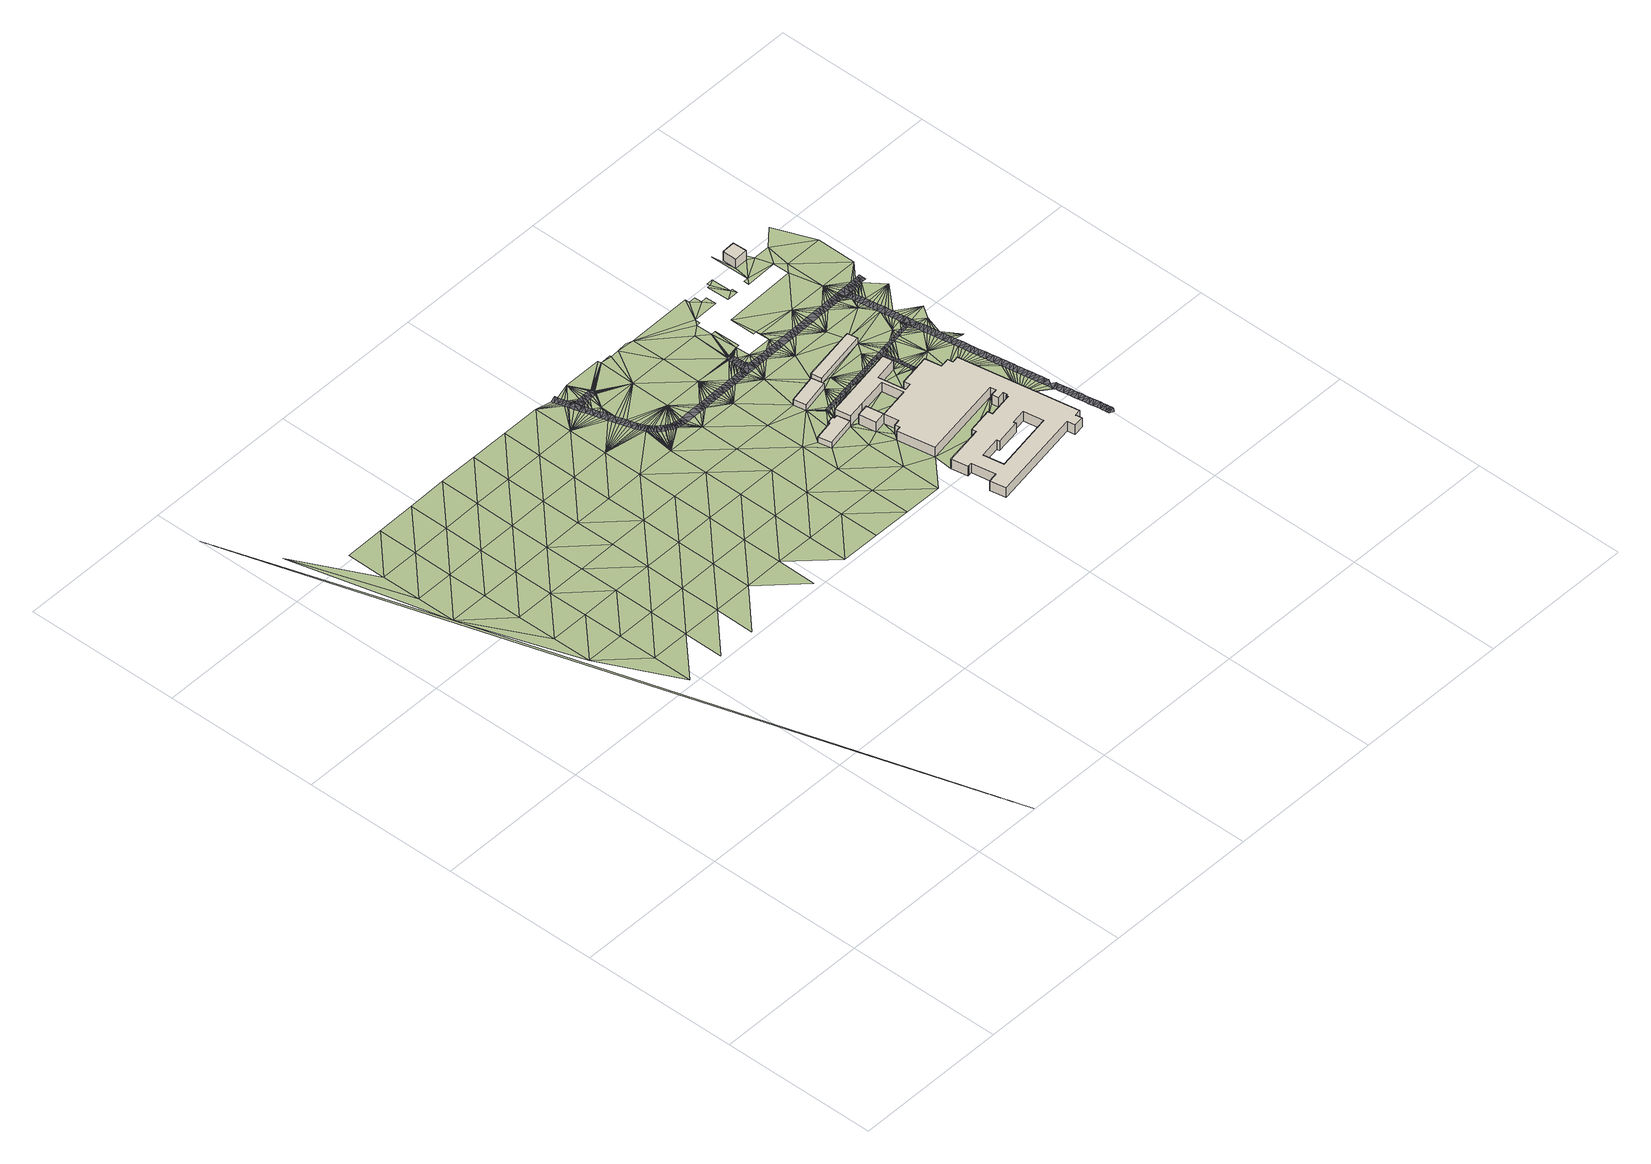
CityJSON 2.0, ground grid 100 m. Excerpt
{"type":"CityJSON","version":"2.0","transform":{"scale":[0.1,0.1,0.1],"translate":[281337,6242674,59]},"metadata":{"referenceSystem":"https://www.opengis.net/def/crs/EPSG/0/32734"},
"CityObjects":{
"building1":{"type":"Building","attributes":{"osm_building":"university","osm_building:levels":"1","osm_address":"Bellville 7530 Cape Town","plus_code":"4FRW3J9P+FXG","ground_height":61.29,"building_height":4.1,"roof_height":65.39},"geometry":[{"type":"Solid","lod":"1","boundaries":[[[[0,1,2,3]],[[1,4,5,2]],[[4,6,7,5]],[[6,8,9,7]],[[8,10,11,9]],[[10,12,13,11]],[[12,14,15,13]],[[14,0,3,15]],[[3,2,5,7,9,11,13,15]],[[14,12,10,8,6,4,1,0]]]]}]},
"building2":{"type":"Building","attributes":{"osm_building":"yes","osm_building:levels":"1","osm_address":"Bellville 7530 Cape Town","plus_code":"4FRW3J9Q+H2G","ground_height":61.46,"building_height":4.1,"roof_height":65.56},"geometry":[{"type":"Solid","lod":"1","boundaries":[[[[16,17,18,19]],[[17,20,21,18]],[[20,22,23,21]],[[22,16,19,23]],[[19,18,21,23]],[[22,20,17,16]]]]}]},
"building3":{"type":"Building","attributes":{"osm_building":"university","osm_building:levels":"2","osm_type":"multipolygon","osm_address":"Food Technology Bellville Cape Town","plus_code":"4FRW3J9Q+86R","ground_height":61.01,"building_height":6.9,"roof_height":67.91},"geometry":[{"type":"Solid","lod":"1","boundaries":[[[[24,25,26,27]],[[25,28,29,26]],[[28,30,31,29]],[[30,32,33,31]],[[32,34,35,33]],[[34,36,37,35]],[[36,38,39,37]],[[38,40,41,39]],[[40,42,43,41]],[[42,44,45,43]],[[44,46,47,45]],[[46,48,49,47]],[[48,50,51,49]],[[50,52,53,51]],[[52,54,55,53]],[[54,56,57,55]],[[56,58,59,57]],[[58,60,61,59]],[[60,62,63,61]],[[62,64,65,63]],[[64,66,67,65]],[[66,68,69,67]],[[68,70,71,69]],[[70,72,73,71]],[[72,74,75,73]],[[74,76,77,75]],[[76,78,79,77]],[[78,80,81,79]],[[80,82,83,81]],[[82,84,85,83]],[[84,86,87,85]],[[86,88,89,87]],[[88,90,91,89]],[[90,92,93,91]],[[92,94,95,93]],[[94,96,97,95]],[[96,98,99,97]],[[98,100,101,99]],[[100,102,103,101]],[[102,104,105,103]],[[104,106,107,105]],[[106,108,109,107]],[[108,110,111,109]],[[110,112,113,111]],[[112,114,115,113]],[[114,116,117,115]],[[116,118,119,117]],[[118,120,121,119]],[[120,122,123,121]],[[122,124,125,123]],[[124,126,127,125]],[[126,24,27,127]],[[128,129,130,131]],[[129,132,133,130]],[[132,134,135,133]],[[134,136,137,135]],[[136,138,139,137]],[[138,140,141,139]],[[140,142,143,141]],[[142,128,131,143]],[[27,26,29,31,33,35,37,39,41,43,45,47,49,51,53,55,57,59,61,63,65,67,69,71,73,75,77,79,81,83,85,87,89,91,93,95,97,99,101,103,105,107,109,111,113,115,117,119,121,123,125,127],[131,130,133,135,137,139,141,143]],[[126,124,122,120,118,116,114,112,110,108,106,104,102,100,98,96,94,92,90,88,86,84,82,80,78,76,74,72,70,68,66,64,62,60,58,56,54,52,50,48,46,44,42,40,38,36,34,32,30,28,25,24],[142,140,138,136,134,132,129,128]]]]}]},
"building4":{"type":"Building","attributes":{"osm_building":"yes","osm_building:levels":"1","osm_address":"Bellville 7530 Cape Town","plus_code":"4FRW3J9Q+J52","ground_height":61.39,"building_height":4.1,"roof_height":65.49},"geometry":[{"type":"Solid","lod":"1","boundaries":[[[[144,145,146,147]],[[145,148,149,146]],[[148,150,151,149]],[[150,144,147,151]],[[147,146,149,151]],[[150,148,145,144]]]]}]},
"building5":{"type":"Building","attributes":{"osm_building":"yes","osm_building:levels":"2","osm_address":"Bellville 7530 Cape Town","plus_code":"4FRW3J9Q+W7M","ground_height":62.07,"building_height":6.9,"roof_height":68.97},"geometry":[{"type":"Solid","lod":"1","boundaries":[[[[152,153,154,155]],[[153,156,157,154]],[[156,158,159,157]],[[158,152,155,159]],[[155,154,157,159]],[[158,156,153,152]]]]}]},
"terrain1":{"type":"TINRelief","geometry":[{"type":"CompositeSurface","lod":"1","boundaries":[[[160,161,162]],[[163,162,164]],[[162,165,166]],[[163,167,162]],[[165,168,166]],[[169,164,170]],[[171,165,162]],[[167,172,162]],[[163,164,173]],[[164,169,174]],[[172,171,162]],[[175,168,165]],[[174,173,164]],[[163,176,167]],[[170,177,169]],[[175,165,171]],[[178,168,179]],[[163,173,176]],[[172,167,180]],[[169,181,174]],[[175,179,168]],[[167,176,180]],[[171,172,182]],[[169,177,181]],[[183,173,174]],[[180,182,172]],[[176,173,183]],[[175,171,184]],[[181,183,174]],[[177,185,186]],[[184,171,182]],[[187,179,175]],[[180,176,188]],[[176,183,189]],[[181,177,190]],[[184,187,175]],[[176,189,188]],[[191,182,180]],[[177,186,190]],[[183,181,192]],[[188,191,180]],[[192,189,183]],[[193,184,182]],[[192,181,190]],[[186,194,195]],[[193,182,191]],[[196,188,189]],[[187,184,197]],[[189,192,196]],[[190,186,198]],[[193,197,184]],[[199,191,188]],[[186,195,198]],[[196,200,188]],[[192,190,201]],[[200,199,188]],[[202,193,191]],[[201,190,198]],[[196,192,203]],[[202,191,199]],[[203,200,196]],[[204,197,193]],[[192,201,203]],[[205,198,195]],[[206,207,195]],[[202,204,193]],[[199,200,208]],[[195,207,205]],[[209,200,203]],[[210,201,198]],[[209,208,200]],[[202,199,211]],[[198,205,210]],[[212,203,201]],[[199,208,211]],[[213,204,202]],[[210,212,201]],[[214,209,203]],[[207,215,205]],[[216,207,217]],[[213,202,211]],[[203,212,214]],[[218,208,209]],[[207,216,215]],[[210,205,219]],[[214,218,209]],[[220,211,208]],[[219,205,215]],[[221,212,210]],[[222,216,217]],[[220,208,218]],[[212,221,214]],[[213,211,223]],[[221,210,219]],[[217,224,222]],[[216,225,215]],[[220,223,211]],[[214,226,218]],[[216,222,225]],[[221,227,214]],[[215,228,219]],[[220,218,229]],[[214,227,230]],[[219,228,221]],[[215,225,228]],[[230,226,214]],[[224,231,222]],[[223,220,232]],[[229,218,233]],[[233,218,234]],[[234,218,235]],[[218,236,235]],[[218,237,236]],[[238,237,218]],[[218,239,238]],[[240,239,218]],[[241,240,218]],[[218,242,241]],[[218,243,242]],[[243,218,244]],[[226,244,218]],[[232,220,245]],[[245,220,246]],[[246,220,247]],[[247,220,248]],[[249,248,220]],[[250,249,220]],[[250,220,251]],[[251,220,252]],[[220,253,252]],[[220,254,253]],[[220,255,254]],[[220,229,255]],[[256,227,221]],[[257,223,258]],[[258,223,259]],[[223,260,259]],[[260,223,232]],[[230,227,261]],[[262,261,227]],[[222,263,225]],[[227,264,262]],[[227,265,264]],[[221,228,256]],[[265,227,266]],[[267,266,227]],[[267,227,268]],[[269,268,227]],[[270,269,227]],[[271,270,227]],[[271,227,272]],[[231,263,222]],[[272,227,273]],[[273,227,274]],[[274,227,275]],[[275,227,276]],[[277,278,279]],[[280,276,227]],[[281,280,227]],[[282,283,284]],[[285,286,287]],[[288,281,227]],[[289,283,290]],[[291,278,292]],[[292,293,291]],[[291,279,278]],[[283,282,290]],[[289,294,295]],[[296,293,297]],[[298,299,300]],[[301,302,303]],[[301,303,304]],[[301,304,305]],[[305,306,301]],[[301,306,307]],[[301,307,308]],[[289,290,294]],[[296,291,293]],[[309,297,302]],[[295,294,310]],[[256,311,227]],[[296,297,309]],[[288,227,311]],[[295,310,312]],[[313,314,315]],[[316,302,301]],[[317,318,319]],[[318,317,320]],[[318,320,295]],[[316,309,302]],[[228,225,321]],[[322,225,263]],[[315,323,324]],[[312,318,295]],[[325,316,301]],[[326,327,328]],[[328,285,326]],[[318,312,329]],[[287,326,285]],[[326,287,330]],[[330,298,326]],[[298,300,326]],[[301,331,325]],[[300,332,326]],[[318,329,333]],[[313,326,332]],[[301,334,331]],[[334,301,335]],[[335,301,336]],[[337,338,339]],[[340,336,301]],[[315,326,313]],[[341,288,311]],[[256,228,321]],[[340,301,342]],[[343,308,344]],[[344,345,343]],[[343,345,327]],[[333,346,318]],[[321,225,322]],[[341,311,347]],[[326,315,324]],[[301,308,343]],[[348,347,311]],[[349,318,346]],[[326,324,350]],[[263,231,351]],[[348,311,352]],[[318,349,353]],[[326,350,338]],[[318,353,354]],[[354,355,318]],[[311,356,352]],[[355,357,318]],[[356,311,358]],[[359,318,357]],[[359,360,318]],[[337,326,338]],[[361,358,311]],[[362,326,337]],[[342,301,343]],[[362,363,326]],[[363,364,326]],[[311,365,361]],[[343,327,326]],[[326,364,366]],[[256,367,311]],[[343,368,342]],[[368,343,369]],[[343,370,369]],[[370,343,371]],[[371,343,372]],[[372,343,373]],[[374,373,343]],[[374,343,375]],[[376,375,343]],[[377,376,343]],[[378,377,343]],[[379,365,311]],[[366,380,326]],[[381,322,263]],[[367,256,321]],[[318,360,382]],[[383,382,360]],[[382,383,384]],[[385,384,386]],[[385,386,387]],[[387,388,385]],[[389,379,311]],[[378,385,390]],[[385,388,391]],[[385,392,390]],[[385,391,393]],[[393,392,385]],[[326,380,394]],[[351,381,263]],[[389,311,395]],[[322,396,321]],[[326,394,397]],[[326,397,398]],[[378,343,385]],[[395,311,399]],[[399,311,367]],[[400,321,396]],[[382,384,385]],[[401,396,322]],[[381,401,322]],[[326,402,343]],[[326,398,402]],[[399,403,395]],[[404,403,399]],[[405,321,400]],[[367,321,405]],[[399,406,404]],[[402,398,407]],[[343,408,385]],[[381,351,409]],[[410,406,399]],[[402,407,411]],[[410,399,412]],[[413,402,411]],[[400,8,6]],[[385,408,414]],[[415,412,399]],[[408,343,416]],[[413,417,402]],[[401,14,396]],[[367,418,399]],[[415,399,419]],[[417,420,402]],[[405,400,6]],[[401,381,421]],[[422,414,408]],[[402,423,343]],[[399,424,419]],[[420,425,402]],[[416,343,423]],[[409,421,381]],[[424,399,426]],[[418,367,405]],[[402,425,427]],[[426,399,428]],[[427,429,402]],[[430,428,399]],[[429,431,402]],[[401,432,14]],[[401,421,432]],[[433,402,431]],[[4,434,6]],[[1,0,4]],[[435,405,6]],[[14,436,0]],[[437,4,0]],[[433,438,402]],[[418,439,399]],[[6,434,435]],[[436,437,0]],[[399,439,430]],[[436,14,440]],[[440,14,432]],[[441,4,437]],[[432,421,442]],[[443,444,4]],[[444,434,4]],[[441,443,4]],[[445,442,421]],[[446,409,447]],[[423,448,416]],[[435,449,405]],[[405,449,450]],[[451,405,450]],[[405,451,452]],[[453,405,452]],[[454,405,453]],[[455,405,454]],[[405,455,456]],[[456,457,405]],[[458,441,437]],[[459,458,437]],[[457,460,405]],[[437,461,459]],[[461,437,462]],[[460,463,405]],[[462,437,464]],[[464,437,465]],[[463,466,405]],[[465,437,467]],[[466,468,405]],[[467,437,469]],[[470,416,448]],[[468,471,405]],[[469,437,472]],[[473,472,437]],[[474,473,437]],[[437,475,474]],[[475,437,476]],[[477,405,471]],[[478,476,437]],[[436,440,479]],[[432,442,480]],[[438,481,402]],[[402,482,423]],[[483,430,439]],[[484,478,437]],[[442,485,480]],[[486,483,439]],[[484,437,487]],[[488,479,440]],[[438,489,490]],[[439,491,486]],[[477,20,405]],[[437,492,487]],[[402,481,493]],[[494,402,493]],[[446,447,495]],[[496,489,497]],[[498,402,494]],[[402,498,499]],[[499,500,402]],[[501,402,500]],[[402,501,482]],[[502,491,439]],[[418,22,439]],[[503,497,504]],[[505,492,437]],[[439,506,502]],[[507,504,508]],[[481,438,490]],[[448,423,509]],[[510,20,477]],[[511,505,437]],[[423,482,512]],[[490,489,496]],[[439,513,506]],[[508,514,515]],[[497,503,496]],[[507,516,504]],[[503,504,516]],[[517,508,515]],[[507,508,517]],[[515,514,518]],[[510,519,20]],[[511,437,520]],[[439,521,513]],[[512,509,423]],[[519,522,20]],[[437,523,520]],[[68,488,524]],[[439,525,521]],[[20,522,526]],[[523,437,527]],[[528,479,488]],[[525,439,529]],[[439,22,530]],[[526,531,20]],[[532,533,534]],[[535,532,534]],[[536,529,439]],[[534,537,535]],[[538,20,531]],[[22,20,539]],[[540,509,512]],[[439,541,536]],[[509,540,542]],[[509,542,543]],[[543,544,509]],[[545,535,546]],[[545,546,547]],[[537,546,535]],[[539,530,22]],[[548,547,546]],[[538,549,20]],[[550,551,552]],[[553,409,446]],[[550,552,554]],[[550,554,555]],[[555,556,550]],[[509,557,448]],[[550,556,558]],[[550,558,559]],[[550,560,548]],[[561,562,544]],[[550,559,563]],[[537,564,546]],[[550,563,565]],[[550,565,566]],[[561,567,562]],[[550,568,560]],[[550,566,569]],[[570,568,550]],[[550,569,571]],[[571,570,550]],[[572,562,567]],[[20,573,539]],[[574,562,572]],[[530,575,439]],[[562,574,551]],[[488,68,528]],[[549,573,20]],[[548,546,550]],[[564,576,546]],[[575,541,439]],[[544,562,509]],[[437,577,527]],[[562,551,550]],[[546,576,578]],[[579,573,549]],[[580,448,557]],[[581,546,578]],[[582,573,579]],[[546,581,583]],[[582,584,573]],[[585,550,586]],[[541,575,587]],[[557,509,562]],[[585,562,550]],[[584,588,573]],[[448,580,589]],[[575,590,587]],[[591,546,583]],[[573,588,592]],[[575,593,590]],[[594,595,52]],[[596,573,592]],[[52,50,594]],[[577,597,527]],[[553,446,108]],[[598,593,575]],[[599,580,557]],[[583,600,591]],[[596,601,573]],[[602,597,577]],[[150,539,573]],[[575,603,598]],[[591,600,604]],[[605,602,577]],[[606,603,575]],[[595,594,607]],[[108,608,609]],[[610,591,604]],[[530,611,575]],[[577,612,605]],[[613,606,575]],[[601,614,573]],[[615,591,610]],[[616,612,577]],[[591,617,618]],[[595,607,619]],[[620,613,575]],[[621,616,577]],[[622,108,609]],[[591,615,623]],[[591,623,617]],[[624,625,618]],[[626,609,608]],[[620,575,627]],[[621,577,628]],[[108,622,553]],[[629,607,594]],[[589,580,630]],[[614,601,631]],[[630,580,632]],[[617,623,633]],[[628,577,634]],[[614,150,573]],[[631,635,614]],[[617,633,636]],[[637,632,580]],[[638,634,577]],[[629,594,639]],[[639,594,640]],[[641,640,594]],[[594,642,641]],[[594,643,642]],[[627,575,644]],[[635,645,614]],[[609,626,646]],[[617,636,647]],[[594,648,643]],[[577,649,638]],[[650,619,607]],[[651,609,646]],[[652,553,622]],[[653,614,645]],[[654,655,607]],[[655,656,607]],[[657,654,607]],[[657,607,658]],[[629,658,607]],[[659,649,577]],[[660,607,656]],[[646,661,651]],[[607,660,650]],[[632,662,630]],[[663,618,617]],[[664,577,619]],[[644,575,611]],[[665,614,653]],[[618,663,624]],[[666,619,650]],[[667,619,666]],[[577,668,659]],[[619,667,669]],[[619,669,664]],[[665,670,614]],[[577,664,671]],[[668,577,671]],[[632,637,672]],[[627,644,673]],[[668,674,659]],[[617,647,663]],[[675,614,670]],[[676,643,648]],[[677,676,648]],[[678,677,648]],[[668,679,674]],[[678,648,680]],[[681,680,648]],[[681,648,682]],[[683,674,679]],[[673,644,684]],[[685,682,648]],[[686,685,648]],[[686,648,687]],[[688,687,648]],[[688,648,689]],[[690,689,648]],[[691,690,648]],[[691,648,692]],[[648,693,692]],[[693,648,694]],[[648,695,694]],[[648,696,695]],[[696,648,697]],[[697,648,698]],[[699,698,648]],[[614,675,150]],[[700,684,644]],[[701,702,648]],[[700,644,703]],[[663,647,704]],[[705,706,707]],[[705,707,708]],[[709,150,675]],[[706,710,711]],[[712,713,710]],[[644,714,703]],[[715,663,704]],[[716,699,717]],[[706,711,707]],[[718,712,719]],[[720,716,717]],[[721,720,717]],[[699,648,717]],[[150,709,722]],[[721,717,723]],[[723,717,719]],[[710,713,711]],[[644,724,714]],[[663,715,725]],[[722,726,150]],[[727,728,729]],[[712,718,713]],[[648,702,717]],[[730,702,731]],[[663,725,732]],[[726,733,150]],[[729,734,727]],[[724,644,735]],[[736,718,719]],[[737,728,727]],[[732,738,663]],[[719,717,736]],[[644,739,735]],[[740,727,734]],[[741,742,737]],[[737,727,741]],[[738,743,663]],[[733,744,150]],[[611,745,644]],[[746,730,747]],[[739,644,748]],[[611,150,749]],[[750,624,663]],[[751,747,752]],[[747,751,753]],[[747,753,754]],[[747,754,755]],[[702,730,756]],[[747,755,757]],[[644,758,748]],[[759,663,743]],[[757,760,747]],[[747,760,761]],[[736,717,762]],[[761,763,747]],[[764,747,763]],[[765,747,764]],[[717,702,766]],[[747,765,767]],[[768,747,767]],[[747,768,769]],[[744,733,770]],[[759,771,663]],[[769,746,747]],[[772,762,717]],[[663,771,773]],[[774,744,770]],[[644,745,758]],[[775,730,746]],[[775,776,730]],[[776,777,730]],[[730,777,778]],[[744,749,150]],[[778,779,730]],[[766,702,756]],[[779,780,730]],[[781,744,774]],[[730,780,782]],[[730,782,783]],[[730,783,784]],[[785,730,784]],[[785,756,730]],[[786,772,717]],[[744,781,787]],[[788,789,790]],[[745,611,791]],[[766,792,717]],[[792,793,717]],[[794,717,793]],[[794,795,717]],[[787,796,744]],[[611,749,791]],[[717,795,797]],[[772,786,798]],[[717,797,799]],[[799,800,717]],[[800,786,717]],[[663,773,801]],[[802,758,745]],[[803,798,804]],[[805,744,796]],[[806,802,745]],[[804,798,786]],[[803,807,808]],[[804,807,803]],[[805,796,809]],[[806,745,810]],[[744,805,811]],[[811,812,744]],[[813,801,773]],[[814,808,815]],[[744,812,816]],[[817,788,158]],[[816,818,744]],[[807,815,808]],[[749,744,818]],[[809,819,820]],[[790,821,788]],[[822,810,745]],[[815,823,814]],[[823,824,814]],[[663,801,750]],[[805,809,820]],[[825,826,819]],[[827,801,813]],[[820,819,826]],[[158,788,152]],[[801,827,828]],[[822,745,829]],[[830,745,791]],[[830,831,745]],[[829,832,822]],[[745,831,833]],[[834,745,833]],[[828,835,801]],[[836,837,838]],[[745,834,839]],[[745,839,840]],[[829,745,840]],[[841,842,837]],[[842,841,843]],[[832,844,845]],[[841,846,843]],[[847,801,835]],[[829,844,832]],[[848,845,849]],[[850,152,788]],[[845,844,849]],[[851,846,852]],[[853,851,852]],[[801,847,854]],[[849,855,848]],[[856,853,852]],[[856,852,857]],[[852,858,857]],[[852,859,858]],[[788,821,850]],[[801,854,860]],[[859,852,861]],[[801,860,862]],[[863,864,861]],[[801,862,865]],[[863,866,864]],[[863,867,866]],[[867,863,868]],[[863,869,868]],[[152,850,153]],[[750,801,870]],[[861,852,863]],[[871,872,873]],[[874,871,873]],[[875,801,865]],[[874,873,876]],[[872,877,878]],[[750,870,821]],[[879,877,880]],[[872,878,873]],[[801,875,881]],[[880,882,883]],[[884,885,869]],[[885,884,886]],[[887,878,877]],[[886,884,888]],[[801,881,889]],[[884,890,888]],[[890,884,891]],[[892,891,884]],[[884,882,892]],[[877,879,887]],[[893,850,821]],[[883,879,880]],[[870,893,821]],[[882,884,883]],[[801,894,870]],[[894,801,889]],[[895,894,889]],[[896,894,895]],[[893,870,897]],[[894,897,870]],[[893,897,898]]]}]},
"road1":{"type":"Road","attributes":{"osm_access":"private","osm_highway":"service","osm_is_in":"Bellville Campus, Cape Peninsula University of Technology, Bellville, Western Cape, South Africa","osm_lanes":"2","osm_maxspeed":"30","osm_name":"Design Way","osm_surface":"asphalt"},"geometry":[{"type":"MultiSurface","lod":"1","boundaries":[[[899,246,247]],[[899,247,248]],[[226,230,261]],[[257,258,900]],[[258,259,319]],[[320,259,260]],[[295,260,232]],[[245,289,232]],[[246,283,245]],[[248,249,293]],[[250,293,249]],[[251,302,250]],[[251,252,302]],[[304,252,253]],[[253,254,304]],[[254,255,306]],[[306,255,229]],[[308,229,233]],[[234,308,233]],[[234,235,345]],[[235,236,327]],[[328,236,237]],[[238,328,237]],[[239,286,238]],[[286,239,240]],[[286,240,241]],[[242,286,241]],[[243,287,242]],[[899,248,901]],[[284,246,899]],[[243,244,298]],[[244,226,299]],[[299,226,261]],[[262,299,261]],[[292,901,248]],[[258,319,900]],[[317,319,259]],[[320,317,259]],[[320,260,295]],[[295,232,289]],[[283,289,245]],[[284,283,246]],[[248,293,292]],[[293,250,297]],[[250,302,297]],[[252,303,302]],[[252,304,303]],[[305,304,254]],[[254,306,305]],[[229,307,306]],[[229,308,307]],[[344,308,234]],[[234,345,344]],[[327,345,235]],[[236,328,327]],[[285,328,238]],[[238,286,285]],[[262,264,300]],[[287,286,242]],[[330,287,243]],[[243,298,330]],[[265,332,264]],[[298,244,299]],[[266,314,265]],[[299,262,300]],[[278,901,292]],[[314,266,267]],[[267,268,314]],[[332,300,264]],[[268,269,314]],[[265,313,332]],[[265,314,313]],[[270,271,272]],[[270,323,269]],[[315,314,269]],[[272,323,270]],[[315,269,323]],[[272,273,323]],[[273,274,350]],[[323,273,324]],[[350,324,273]],[[338,274,275]],[[280,288,276]],[[280,281,288]],[[274,338,350]],[[339,275,276]],[[288,339,276]],[[339,338,275]],[[339,288,341]],[[337,339,341]],[[347,362,341]],[[362,337,341]],[[347,348,362]],[[362,348,363]],[[348,352,364]],[[352,356,358]],[[364,363,348]],[[364,352,358]],[[358,361,364]],[[364,361,366]],[[365,366,361]],[[366,365,380]],[[379,380,365]],[[380,379,394]],[[389,394,379]],[[389,397,394]],[[397,389,398]],[[395,398,389]],[[395,407,398]],[[403,407,395]],[[407,403,404]],[[411,407,404]],[[411,404,406]],[[413,411,406]],[[413,406,410]],[[417,413,410]],[[420,417,410]],[[412,420,410]],[[420,412,415]],[[425,420,415]],[[425,415,419]],[[427,425,419]],[[429,427,419]],[[419,424,429]],[[424,426,429]],[[429,426,431]],[[431,426,428]],[[431,428,433]],[[433,428,430]],[[433,430,438]],[[438,430,489]],[[489,430,483]],[[489,483,486]],[[497,489,486]],[[497,486,491]],[[491,504,497]],[[508,504,491]],[[508,491,502]],[[506,508,502]],[[506,514,508]],[[506,518,514]],[[518,506,902]],[[902,506,513]],[[902,513,521]],[[521,533,902]],[[534,533,521]],[[537,534,521]],[[521,525,537]],[[537,525,529]],[[529,564,537]],[[576,564,529]],[[576,529,536]],[[576,536,578]],[[578,536,541]],[[587,578,541]],[[578,587,581]],[[583,581,587]],[[583,587,590]],[[600,583,590]],[[593,600,590]],[[593,598,600]],[[600,598,604]],[[598,610,604]],[[610,598,603]],[[615,610,603]],[[615,603,606]],[[606,613,615]],[[615,613,623]],[[623,613,620]],[[633,623,620]],[[633,620,636]],[[636,620,627]],[[647,636,627]],[[673,647,627]],[[673,704,647]],[[684,704,673]],[[684,700,704]],[[700,715,704]],[[715,700,703]],[[725,715,703]],[[725,703,714]],[[714,732,725]],[[724,732,714]],[[724,738,732]],[[724,735,738]],[[738,735,743]],[[735,739,743]],[[743,739,759]],[[771,759,739]],[[771,739,748]],[[748,773,771]],[[773,748,758]],[[773,758,802]],[[802,813,773]],[[827,813,802]],[[802,806,827]],[[806,828,827]],[[810,828,806]],[[822,828,810]],[[822,835,828]],[[835,822,847]],[[847,822,832]],[[847,832,854]],[[854,832,845]],[[848,854,845]],[[848,860,854]],[[860,848,855]],[[860,855,903]],[[903,862,860]],[[903,865,862]],[[903,876,865]],[[875,865,876]],[[875,876,873]],[[875,873,878]],[[878,881,875]],[[887,881,878]],[[887,889,881]],[[889,887,895]],[[895,887,879]],[[895,879,883]],[[896,895,883]],[[896,883,904]],[[904,883,905]],[[906,904,905]],[[907,904,906]]]}]},
"road2":{"type":"Road","attributes":{"osm_highway":"service","osm_lanes":"2","osm_surface":"asphalt"},"geometry":[{"type":"MultiSurface","lod":"1","boundaries":[[[901,278,277]],[[284,899,901]],[[294,901,291]],[[291,901,279]],[[901,277,279]],[[296,294,291]],[[333,309,316]],[[349,325,331]],[[325,333,316]],[[334,335,336]],[[334,340,349]],[[340,334,336]],[[334,349,331]],[[296,309,329]],[[388,349,340]],[[284,901,282]],[[312,296,329]],[[294,290,901]],[[310,294,296]],[[310,296,312]],[[901,290,282]],[[357,355,360]],[[360,359,357]],[[355,349,360]],[[325,346,333]],[[349,354,353]],[[346,325,349]],[[354,349,355]],[[333,329,309]],[[360,349,388]],[[340,342,368]],[[372,368,369]],[[372,369,370]],[[372,370,371]],[[372,373,374]],[[378,372,374]],[[378,374,375]],[[372,378,340]],[[340,378,388]],[[388,378,392]],[[378,375,376]],[[392,378,390]],[[377,378,376]],[[388,386,360]],[[391,388,392]],[[388,387,386]],[[360,384,383]],[[386,384,360]],[[392,393,391]],[[368,372,340]]]}]},
"road3":{"type":"Road","attributes":{"osm_highway":"service","osm_lanes":"2","osm_surface":"asphalt"},"geometry":[{"type":"MultiSurface","lod":"1","boundaries":[[[493,556,544]],[[493,500,499]],[[481,560,493]],[[496,560,490]],[[535,517,515]],[[515,518,532]],[[507,517,535]],[[503,547,496]],[[499,498,493]],[[498,494,493]],[[560,481,490]],[[545,516,507]],[[503,516,545]],[[544,542,482]],[[542,512,482]],[[544,482,501]],[[542,540,512]],[[500,493,501]],[[543,542,544]],[[544,556,567]],[[544,501,493]],[[551,554,552]],[[561,544,567]],[[567,574,572]],[[574,567,551]],[[554,551,567]],[[556,554,567]],[[533,518,902]],[[571,493,560]],[[496,548,560]],[[570,560,568]],[[569,566,571]],[[566,493,571]],[[560,570,571]],[[548,496,547]],[[545,547,503]],[[535,545,507]],[[515,532,535]],[[566,556,493]],[[556,563,559]],[[566,563,556]],[[559,558,556]],[[554,556,555]],[[566,565,563]],[[532,518,533]]]}]},
"road4":{"type":"Road","attributes":{"osm_highway":"service","osm_lanes":"1"},"geometry":[{"type":"MultiSurface","lod":"1","boundaries":[[[434,444,441]],[[458,459,461]],[[461,449,458]],[[449,441,458]],[[435,434,441]],[[444,443,441]],[[461,467,449]],[[451,449,452]],[[450,449,451]],[[435,441,449]],[[453,455,454]],[[455,453,452]],[[449,455,452]],[[449,456,455]],[[467,456,449]],[[456,460,457]],[[465,461,462]],[[473,456,469]],[[456,467,469]],[[465,467,461]],[[472,473,469]],[[473,474,475]],[[471,473,475]],[[476,471,475]],[[463,456,473]],[[471,476,478]],[[456,463,460]],[[463,468,466]],[[468,463,471]],[[471,463,473]],[[510,484,487]],[[510,478,484]],[[505,522,492]],[[487,492,522]],[[531,505,511]],[[477,471,478]],[[478,510,477]],[[465,462,464]],[[519,487,522]],[[505,531,526]],[[526,522,505]],[[510,487,519]],[[549,520,523]],[[520,538,531]],[[584,597,602]],[[527,597,582]],[[549,523,527]],[[511,520,531]],[[584,602,605]],[[538,520,549]],[[527,582,579]],[[579,549,527]],[[597,584,582]],[[584,605,588]],[[592,588,612]],[[612,588,605]],[[616,592,612]],[[616,621,596]],[[628,631,621]],[[621,601,596]],[[634,635,628]],[[616,596,592]],[[679,705,683]],[[668,706,679]],[[653,638,649]],[[634,638,635]],[[653,649,659]],[[601,621,631]],[[631,628,635]],[[653,645,638]],[[635,638,645]],[[665,659,670]],[[665,653,659]],[[670,674,683]],[[683,675,670]],[[675,683,708]],[[670,659,674]],[[710,668,671]],[[710,671,664]],[[642,643,640]],[[640,641,642]],[[629,639,640]],[[629,640,643]],[[677,629,643]],[[657,677,678]],[[676,677,643]],[[690,657,678]],[[680,690,678]],[[650,720,666]],[[721,723,666]],[[667,666,723]],[[656,657,699]],[[657,658,629]],[[677,657,629]],[[654,657,655]],[[699,660,656]],[[656,655,657]],[[650,660,716]],[[667,723,669]],[[680,681,690]],[[681,685,690]],[[686,687,688]],[[686,688,685]],[[690,685,688]],[[689,690,688]],[[690,693,657]],[[692,693,690]],[[699,716,660]],[[666,720,721]],[[650,716,720]],[[699,657,693]],[[690,691,692]],[[695,696,693]],[[697,693,696]],[[698,699,693]],[[693,697,698]],[[694,695,693]],[[682,685,681]],[[710,706,668]],[[664,712,710]],[[708,683,705]],[[705,679,706]],[[675,708,709]],[[719,712,669]],[[713,718,726]],[[707,711,722]],[[708,707,709]],[[669,723,719]],[[713,722,711]],[[709,707,722]],[[718,770,733]],[[718,733,726]],[[722,713,726]],[[774,736,762]],[[774,762,772]],[[781,774,772]],[[787,781,772]],[[772,798,787]],[[736,774,770]],[[718,736,770]],[[798,796,787]],[[809,796,808]],[[803,796,798]],[[808,796,803]],[[814,819,809]],[[824,825,814]],[[814,825,819]],[[908,824,823]],[[825,824,908]],[[814,809,808]],[[826,825,908]],[[664,669,712]]]}]},
"road5":{"type":"Road","attributes":{"osm_access":"private","osm_highway":"service","osm_is_in":"Bellville Campus, Cape Peninsula University of Technology, Bellville, Western Cape, South Africa","osm_lanes":"2","osm_maxspeed":"30","osm_name":"Technology Way","osm_surface":"asphalt"},"geometry":[{"type":"MultiSurface","lod":"1","boundaries":[[[853,800,799]],[[792,837,793]],[[766,909,792]],[[794,843,795]],[[851,799,797]],[[837,794,793]],[[795,843,797]],[[815,807,858]],[[859,823,815]],[[807,804,858]],[[857,804,786]],[[800,856,786]],[[859,815,858]],[[908,859,861]],[[908,823,859]],[[826,908,864]],[[857,858,804]],[[864,908,861]],[[766,756,910]],[[911,784,783]],[[785,912,756]],[[784,911,785]],[[913,783,782]],[[776,914,777]],[[778,777,914]],[[778,915,779]],[[916,782,780]],[[915,780,779]],[[776,775,917]],[[853,799,851]],[[857,786,856]],[[856,800,853]],[[846,851,797]],[[909,838,792]],[[837,792,838]],[[842,843,794]],[[797,843,846]],[[837,842,794]],[[766,910,909]],[[775,746,917]],[[912,910,756]],[[840,839,880]],[[872,829,840]],[[834,882,839]],[[749,886,791]],[[890,830,791]],[[831,892,833]],[[892,834,833]],[[830,891,831]],[[886,749,818]],[[871,874,849]],[[844,871,849]],[[876,903,855]],[[876,849,874]],[[871,844,829]],[[876,855,849]],[[818,816,869]],[[866,811,805]],[[818,885,886]],[[811,867,812]],[[886,888,791]],[[805,820,866]],[[868,812,867]],[[864,866,820]],[[885,818,869]],[[816,868,869]],[[867,811,866]],[[820,826,864]],[[872,840,877]],[[871,829,872]],[[880,877,840]],[[890,891,830]],[[831,891,892]],[[834,892,882]],[[888,890,791]],[[882,880,839]],[[812,868,816]],[[918,919,920]],[[919,921,922]],[[921,923,922]],[[924,925,920]],[[926,927,928]],[[926,929,927]],[[930,931,932]],[[933,934,930]],[[933,929,934]],[[925,924,932]],[[935,936,937]],[[938,752,939]],[[751,752,940]],[[939,936,938]],[[935,938,936]],[[923,941,942]],[[938,943,752]],[[944,751,940]],[[940,752,943]],[[942,937,936]],[[751,944,945]],[[928,946,947]],[[928,947,948]],[[949,926,928]],[[928,948,949]],[[950,951,952]],[[953,929,926]],[[947,946,952]],[[921,919,954]],[[941,937,942]],[[923,921,941]],[[918,954,919]],[[930,934,955]],[[956,929,953]],[[920,925,918]],[[930,955,931]],[[929,956,934]],[[931,925,932]],[[946,950,952]],[[765,957,767]],[[958,746,959]],[[768,959,769]],[[960,768,767]],[[757,961,760]],[[962,761,760]],[[763,963,764]],[[763,761,964]],[[965,765,764]],[[757,755,966]],[[913,782,916]],[[912,785,911]],[[911,783,913]],[[967,916,780]],[[914,776,968]],[[917,968,776]],[[969,915,778]],[[780,915,967]],[[914,969,778]],[[958,917,746]],[[755,754,966]],[[746,769,959]],[[763,964,963]],[[945,753,751]],[[965,970,765]],[[764,963,965]],[[971,754,945]],[[970,957,765]],[[972,966,754]],[[757,966,961]],[[964,761,962]],[[760,961,962]],[[971,972,754]],[[959,768,960]],[[767,957,960]],[[754,753,945]]]}]}
},
"vertices":[
[2957,2777,23],[2934,2773,23],[2934,2773,64],[2957,2777,64],[2933,2785,23],[2933,2785,64],[2887,2777,23],[2887,2777,64],[2888,2765,23],[2888,2765,64],[2764,2741,23],[2764,2741,64],[2782,2658,23],[2782,2658,64],[2972,2693,23],[2972,2693,64],
[2891,3031,24],[2907,2952,24],[2907,2952,66],[2891,3031,66],[3095,2991,24],[3095,2991,66],[3079,3070,24],[3079,3070,66],
[3123,1712,20],[3725,1811,20],[3725,1811,89],[3123,1712,89],[3733,1761,20],[3733,1761,89],[3799,1772,20],[3799,1772,89],[3792,1812,20],[3792,1812,89],[3832,1819,20],[3832,1819,89],[3768,2195,20],[3768,2195,89],[3702,2581,20],[3702,2581,89],[3660,2574,20],[3660,2574,89],[3654,2608,20],[3654,2608,89],[3595,2598,20],[3595,2598,89],[3576,2703,20],[3576,2703,89],[3370,2667,20],[3370,2667,89],[3377,2629,20],[3377,2629,89],[3332,2621,20],[3332,2621,89],[3303,2791,20],[3303,2791,89],[3453,2817,20],[3453,2817,89],[3442,2883,20],[3442,2883,89],[2967,2801,20],[2967,2801,89],[2984,2700,20],[2984,2700,89],[3092,2718,20],[3092,2718,89],[3287,2752,20],[3287,2752,89],[3311,2613,20],[3311,2613,89],[3115,2580,20],[3115,2580,89],[3096,2690,20],[3096,2690,89],[3019,2677,20],[3019,2677,89],[3038,2566,20],[3038,2566,89],[3113,2579,20],[3113,2579,89],[3129,2486,20],[3129,2486,89],[3090,2480,20],[3090,2480,89],[3095,2448,20],[3095,2448,89],[3062,2442,20],[3062,2442,89],[3103,2202,20],[3103,2202,89],[3645,2293,20],[3645,2293,89],[3651,2257,20],[3651,2257,89],[3609,2250,20],[3609,2250,89],[3617,2206,20],[3617,2206,89],[3662,2214,20],[3662,2214,89],[3666,2190,20],[3666,2190,89],[3656,2188,20],[3656,2188,89],[3658,2176,20],[3658,2176,89],[3503,2149,20],[3503,2149,89],[3498,2179,20],[3498,2179,89],[3337,2151,20],[3337,2151,89],[3342,2122,20],[3342,2122,89],[3093,2080,20],[3093,2080,89],[3111,1973,20],[3111,1973,89],[3116,1974,20],[3116,1974,89],[3141,1979,20],[3141,1979,89],[3167,1824,20],[3167,1824,89],[3143,1820,20],[3143,1820,89],[3106,1813,20],[3106,1813,89],[3624,2038,20],[3646,1911,20],[3646,1911,89],[3624,2038,89],[3254,1843,20],[3254,1843,89],[3232,1973,20],[3232,1973,89],[3367,1996,20],[3367,1996,89],[3369,1979,20],[3369,1979,89],[3532,2007,20],[3532,2007,89],[3530,2021,20],[3530,2021,89],
[3464,3158,22],[3103,3094,22],[3103,3094,65],[3464,3158,65],[3115,3027,22],[3115,3027,65],[3476,3092,22],[3476,3092,65],
[3552,3960,31],[3550,4052,31],[3550,4052,100],[3552,3960,100],[3466,4049,31],[3466,4049,100],[3464,3958,31],[3464,3958,100],
[3,4695,10],[1438,2,16],[446,3276,20],[695,2776,24],[695,2526,26],[446,3525,19],[198,4275,15],[695,3026,23],[446,3775,19],[943,2277,25],[943,2027,24],[695,3525,19],[695,3276,21],[943,2776,25],[943,2526,26],[695,3775,22],[943,3026,25],[1192,2277,26],[446,4025,20],[695,4025,24],[943,3276,23],[1192,2526,27],[943,3525,22],[1192,2776,27],[943,3775,27],[1192,2027,24],[1441,2277,26],[943,4025,29],[1192,3276,27],[1192,3026,27],[1441,2526,27],[1192,3525,26],[1441,2776,28],[1192,3775,32],[1441,2027,25],[1689,2277,28],[1441,3026,30],[1192,4025,34],[1689,2526,29],[1441,3525,30],[1441,3276,30],[1689,2776,29],[1441,3775,32],[1689,3026,30],[1441,4025,35],[1938,2526,31],[1938,2027,29],[1938,2277,30],[1689,3525,32],[1689,3276,31],[1938,2776,31],[1689,3775,33],[1938,3026,32],[1689,4025,36],[1938,3276,33],[2186,2526,30],[2186,2277,29],[2186,2027,28],[1938,3525,33],[2186,2776,30],[1938,3775,35],[2186,3026,31],[2435,2277,28],[1938,4025,35],[2435,2027,28],[2435,2526,28],[2207,3477,34],[2186,3276,33],[2435,2776,29],[2135,3683,34],[2208,3475,34],[2683,2027,26],[2059,3930,35],[2141,3661,34],[2148,3640,34],[2155,3619,34],[2161,3597,34],[2168,3576,34],[2174,3554,34],[2181,3533,34],[2181,3531,34],[2182,3530,34],[2188,3517,34],[2195,3503,34],[2201,3490,34],[2065,3912,35],[2067,3903,35],[2076,3876,34],[2085,3845,34],[2089,3833,34],[2096,3811,34],[2102,3790,34],[2109,3768,34],[2115,3747,34],[2122,3726,34],[2128,3704,34],[2435,3026,29],[2037,4003,35],[2043,3985,35],[2048,3966,35],[2054,3948,35],[2210,3473,34],[2218,3463,34],[2683,2277,25],[2226,3452,34],[2234,3442,34],[2242,3432,34],[2243,3430,34],[2245,3428,34],[2262,3414,34],[2278,3400,34],[2280,3399,33],[2282,3398,33],[2295,3392,33],[2307,3385,33],[2319,3379,31],[2331,3373,31],[2126,3862,34],[2127,3859,34],[2127,3862,34],[2333,3372,31],[2335,3371,31],[2120,3905,35],[2110,3916,35],[2113,3905,35],[2216,3567,34],[2222,3547,34],[2228,3535,34],[2337,3371,31],[2107,3925,35],[2124,3905,35],[2141,3862,34],[2128,3858,34],[2131,3846,34],[2139,3906,35],[2101,3943,35],[2155,3863,34],[2138,3824,34],[2240,3509,34],[2246,3498,34],[2252,3490,34],[2186,3775,34],[2144,3803,34],[2151,3781,34],[2157,3760,34],[2164,3739,34],[2170,3717,34],[2177,3696,34],[2183,3674,34],[2175,3863,34],[2153,3907,35],[2435,3276,31],[2154,3907,35],[2268,3469,34],[2275,3460,34],[2290,3448,34],[2195,3864,34],[2090,3979,35],[2186,4025,35],[2085,3997,35],[2096,3961,35],[2683,2776,25],[2683,2526,25],[2304,3436,34],[2314,3431,32],[2215,3864,34],[2435,3525,32],[2203,3610,34],[2210,3589,34],[2174,3907,35],[2234,3522,34],[2235,3864,34],[2260,3479,34],[2194,3908,35],[2237,3865,34],[2239,3865,34],[2241,3865,34],[2359,3411,32],[2339,3418,32],[2349,3413,32],[2243,3866,34],[2350,3368,31],[2245,3867,34],[2435,3775,33],[2190,3653,34],[2197,3632,34],[2214,3908,35],[2364,3365,31],[2377,3362,31],[2234,3908,35],[2327,3424,32],[2932,2027,22],[2391,3360,31],[2236,3908,35],[2238,3908,35],[2240,3908,35],[2393,3359,31],[2242,3907,35],[2395,3359,31],[2244,3906,35],[2246,3905,35],[2419,3360,31],[2373,3408,32],[2386,3405,32],[2397,3403,32],[2467,3361,31],[2418,3404,32],[2683,3026,26],[2247,3868,34],[2249,3870,34],[2250,3871,34],[2252,3873,34],[2253,3874,34],[2254,3876,34],[2255,3878,34],[2255,3880,34],[2256,3882,34],[2256,3885,34],[2256,3887,34],[2514,3362,31],[2466,3405,32],[2932,2277,22],[2435,4025,35],[2248,3904,35],[2250,3902,35],[2440,4005,35],[2251,3901,35],[2252,3899,34],[2253,3897,34],[2538,3362,31],[2256,3889,34],[2255,3895,34],[2256,3891,34],[2255,3893,34],[2513,3406,32],[2557,3362,31],[2782,2658,25],[2537,3406,32],[2556,3406,32],[2683,3276,28],[2764,2741,25],[2932,2526,22],[2683,3525,30],[2576,3363,28],[2599,3363,28],[2907,2952,25],[2621,3364,28],[2575,3407,30],[2510,3996,35],[3103,2202,21],[2644,3364,28],[2598,3407,30],[2666,3365,28],[2620,3408,30],[2480,4006,35],[2689,3365,28],[2569,3999,33],[2643,3408,30],[2891,3031,25],[2712,3366,28],[2665,3409,30],[3062,2442,21],[2510,4007,35],[2683,3775,32],[2734,3366,28],[2688,3409,30],[2757,3367,28],[2711,3410,30],[2779,3367,28],[2733,3410,30],[2802,3368,28],[2756,3411,30],[3038,2566,22],[2778,3411,30],[2975,2867,23],[2975,2868,23],[2985,2700,23],[2967,2801,23],[2801,3412,30],[2932,3276,27],[3019,2677,23],[2976,2864,23],[3090,2480,21],[2975,2865,23],[2975,2866,23],[3095,2448,21],[3337,2151,21],[3093,2080,22],[2681,3990,33],[2975,2870,23],[2975,2872,23],[2975,2873,23],[2976,2874,23],[2976,2875,23],[2977,2875,23],[2977,2876,23],[2978,2877,23],[2979,2878,23],[2976,2863,23],[2977,2862,23],[2980,2878,23],[2978,2862,23],[2978,2861,23],[2981,2879,23],[2979,2860,23],[2980,2860,23],[2982,2879,23],[2981,2859,23],[2983,2880,23],[2982,2859,23],[2638,4008,33],[2984,2880,23],[2983,2858,23],[2984,2858,23],[2985,2858,23],[2986,2858,23],[2987,2858,23],[3007,2884,23],[3011,2862,23],[3092,2718,23],[3113,2579,21],[2912,3514,30],[2919,3527,30],[2825,3368,27],[3035,2866,23],[3129,2486,21],[2847,3368,27],[3058,2870,23],[3096,2690,23],[2823,3412,30],[2912,3512,30],[2870,3369,27],[3082,2873,23],[2913,3516,30],[2913,3518,30],[3342,2122,21],[2913,3494,30],[2846,3412,30],[2914,3520,30],[2915,3522,30],[2916,3524,30],[2917,3526,30],[2892,3369,27],[2913,3476,30],[2869,3413,30],[3105,2877,23],[2904,3370,27],[2913,3440,30],[2891,3413,30],[2932,3775,31],[3031,2888,23],[3129,2881,23],[2920,3529,30],[2937,3370,27],[2903,3414,30],[2914,3425,30],[2913,3458,30],[2913,3439,30],[2914,3414,30],[3055,2891,23],[3152,2885,23],[2971,3371,27],[3078,2895,23],[3176,2889,23],[3115,2580,21],[2985,3371,27],[3102,2899,23],[3199,2892,23],[3287,2752,23],[3009,3372,27],[3103,3094,24],[3125,2903,24],[2958,3427,30],[2958,3415,30],[2970,3415,30],[2958,3440,30],[3033,3372,27],[2984,3415,30],[3149,2907,24],[3115,3027,24],[2922,3530,30],[3057,3373,27],[2924,3531,30],[2926,3532,30],[2928,3533,30],[2957,3458,30],[3016,3459,30],[2957,3476,30],[2957,3494,30],[3172,2910,24],[3013,3549,30],[2938,3534,30],[2940,3533,30],[3645,2293,21],[2942,3532,30],[2945,3532,30],[2946,3530,30],[2999,3822,31],[2948,3529,30],[2950,3528,30],[2956,3512,30],[2930,3534,30],[3001,3715,31],[2951,3526,30],[3008,3416,30],[2952,3525,30],[2954,3523,30],[2932,3534,30],[2956,3515,30],[2955,3521,30],[2956,3517,30],[2955,3519,30],[2934,3534,30],[3180,3026,24],[2936,3534,30],[3180,3276,26],[3032,3416,30],[3442,2883,22],[3056,3417,30],[3196,2914,24],[3025,3856,31],[3080,3417,29],[3219,2918,24],[3104,3418,29],[3243,2922,24],[3030,3714,31],[3035,3550,30],[3081,3373,27],[3267,2925,24],[3105,3998,31],[3105,3374,27],[3178,3462,29],[3290,2929,24],[3129,3374,27],[3370,2667,22],[3303,2792,23],[3314,2933,22],[3223,2896,23],[3153,3375,27],[3025,3822,31],[3128,3418,29],[3337,2937,22],[3246,2900,23],[3177,3375,27],[3152,3419,29],[3270,2904,24],[3201,3376,27],[3429,2776,21],[3503,2149,21],[3617,2206,21],[3176,3419,29],[3464,3158,25],[3293,2908,24],[3249,3377,27],[3429,3026,22],[3200,3420,29],[3317,2911,22],[3180,3525,29],[3177,3552,29],[3453,2817,22],[3272,3377,27],[3341,2915,22],[3609,2250,21],[3248,3421,29],[3155,3714,30],[3156,3552,29],[3658,2176,21],[3296,3378,27],[3364,2919,22],[3525,2741,22],[3105,3968,31],[3361,2941,22],[3152,3923,31],[3272,3421,29],[3388,2923,22],[3384,2944,22],[3295,3422,29],[3192,3859,30],[3411,2927,22],[3526,2741,22],[3527,2740,22],[3528,2739,22],[3528,2738,22],[3530,2738,22],[3429,3276,25],[3408,2948,22],[3656,2188,21],[3319,3422,28],[3576,2703,22],[3435,2930,22],[3518,2785,22],[3662,2214,21],[3651,2257,21],[3431,2952,22],[3524,2744,22],[3523,2745,22],[3523,2746,22],[3524,2743,22],[3525,2742,22],[3458,2934,22],[3520,2766,22],[3666,2190,21],[3151,3970,31],[3429,3525,28],[3506,2863,22],[3455,2956,22],[3515,2805,22],[3512,2824,22],[3499,2907,22],[3509,2843,22],[3468,2958,22],[3503,2885,22],[3191,3925,31],[3320,3378,25],[3472,2936,22],[3502,2963,22],[3532,2737,22],[3533,2737,22],[3534,2737,22],[3498,2919,22],[3535,2737,22],[3536,2737,22],[3537,2737,22],[3494,2940,22],[3344,3379,25],[3538,2738,22],[3539,2738,22],[3540,2738,22],[3541,2739,22],[3542,2740,22],[3542,2741,22],[3543,2741,22],[3544,2742,22],[3544,2743,22],[3545,2744,22],[3545,2745,22],[3545,2746,22],[3545,2747,22],[3545,2748,22],[3545,2750,22],[3368,3379,25],[3595,2598,21],[3654,2608,21],[3392,3380,25],[3343,3423,28],[3519,2922,22],[3521,2910,22],[3539,2947,22],[3516,2943,22],[3535,2969,22],[3525,2888,22],[3552,2949,22],[3528,2866,22],[3575,2953,23],[3416,3380,25],[3367,3423,28],[3542,2769,22],[3678,2776,22],[3599,2956,23],[3531,2847,22],[3539,2788,22],[3536,2808,22],[3549,2971,22],[3533,2827,22],[3440,3381,25],[3391,3424,28],[3572,2974,23],[3318,3862,32],[3256,3972,32],[3260,3827,32],[3702,2581,21],[3660,2574,21],[3415,3424,28],[3595,2978,23],[3332,3829,32],[3488,3382,25],[3622,2960,23],[3275,3972,32],[3439,3425,28],[3512,3382,25],[3331,3862,32],[3314,3992,32],[3274,3991,32],[3487,3426,28],[3678,3026,23],[3678,3276,25],[3862,2410,22],[3768,2195,21],[3536,3383,25],[3736,3163,25],[3630,3727,29],[3917,2084,23],[3920,2071,23],[3912,2117,23],[3906,2152,23],[3903,2166,22],[3817,2677,24],[3899,2190,22],[3560,3383,25],[3511,3426,28],[3895,2215,22],[3891,2239,22],[3646,2964,23],[3887,2263,22],[3883,2288,22],[3879,2312,22],[3813,2702,24],[3875,2337,22],[3871,2361,22],[3867,2385,22],[3619,2982,23],[3535,3427,28],[3669,2967,23],[3559,3427,28],[3642,2985,23],[3858,2434,22],[3854,2458,22],[3850,2483,22],[3846,2507,22],[3842,2531,22],[3838,2556,22],[3665,2989,23],[3834,2580,22],[3830,2604,22],[3825,2629,22],[3821,2653,24],[3780,2897,22],[3689,2993,23],[3450,3861,29],[3422,3858,29],[3422,3828,29],[3732,3188,25],[3809,2726,24],[3805,2750,24],[3801,2775,22],[3797,2799,22],[3712,2997,23],[3793,2823,22],[3692,2971,23],[3788,2848,22],[3784,2872,22],[3678,3525,28],[3583,3384,25],[3716,2975,23],[3776,2921,23],[3756,3042,23],[3608,3384,25],[3772,2945,23],[3740,2979,23],[3736,3000,23],[3626,3385,25],[3752,3067,23],[3748,3091,23],[3583,3428,28],[3753,2981,23],[3770,2960,23],[3744,3115,23],[3445,4113,31],[3740,3139,23],[3750,3003,23],[3758,3028,23],[3628,3832,29],[3645,3385,25],[3768,2972,23],[3766,2983,23],[3762,3005,23],[3760,3016,23],[3607,3428,28],[3625,3429,28],[3707,3345,25],[3728,3212,25],[3724,3236,25],[3663,3386,25],[3720,3260,25],[3717,3284,25],[3644,3429,28],[3899,2718,24],[3848,2758,24],[3852,2733,24],[3713,3305,25],[3710,3325,25],[3910,2720,24],[3844,2782,24],[3840,2806,24],[3703,3365,25],[3682,3386,25],[3836,2831,24],[3662,3430,28],[3691,3386,25],[3702,3375,25],[3594,3937,30],[3832,2855,24],[3872,2945,24],[3828,2880,24],[3681,3430,28],[3700,3386,25],[3824,2904,24],[3820,2928,24],[3815,2952,24],[3813,2967,24],[3690,3430,28],[3807,3001,24],[3718,3431,28],[3926,3026,24],[3802,3035,23],[3744,3431,28],[3799,3050,23],[3795,3074,23],[3792,3098,23],[3788,3122,23],[3678,3775,29],[3747,3372,25],[3750,3352,25],[3767,3388,25],[3745,3382,25],[3766,3432,28],[3745,3387,25],[3753,3332,25],[3783,3388,25],[3818,3389,26],[3757,3312,25],[3782,3432,28],[3760,3291,25],[3836,3390,26],[3926,3276,26],[3784,3146,23],[3780,3170,25],[3801,3389,25],[3776,3195,25],[3800,3433,28],[3772,3219,25],[3768,3243,25],[3764,3267,25],[3703,3940,30],[3926,3525,29],[3817,3433,29],[3835,3434,29],[3926,3775,30],[3822,4038,30],
[2097,3882,34],[2079,4016,35],[2122,3864,34],[2937,3392,27],[3719,3409,28],[3852,3434,29],[3853,3390,26],[3871,3391,26],[3870,3435,29],
[3785,2998,23],
[3857,2709,24],[3861,2685,24],[3869,2636,22],[3865,2660,24],[3873,2612,22],[3893,2490,22],[3885,2539,22],[3877,2587,22],[3902,2441,22],[3990,1916,23],[3943,1932,23],[3947,1909,23],[3983,1963,23],[3939,1955,23],[3935,1978,23],[3951,1886,23],[3994,1893,23],[4013,1784,23],[3969,1777,23],[3972,1761,23],[3967,1793,23],[3959,1840,23],[3998,1870,23],[3955,1863,23],[3963,1816,23],[4006,1824,23],[3971,2032,23],[3928,2025,23],[3975,2009,23],[3967,2055,23],[3923,2048,23],[3961,2092,23],[3979,1986,23],[3931,2002,23],[3963,2078,23],[3959,2103,23],[3933,2121,23],[3973,1750,23],[4017,1755,23],[4016,1766,23],[4015,1767,23],[3975,1735,23],[3999,1722,23],[4018,1744,23],[4010,1800,23],[3987,1940,23],[4002,1847,23],[4010,1801,23],[3918,2344,22],[3906,2417,22],[3910,2392,22],[3914,2368,22],[3943,2198,22],[3939,2222,22],[3930,2271,22],[3935,2247,22],[3926,2295,22],[3947,2173,22],[3881,2563,22],[3898,2466,22],[3889,2514,22],[3922,2320,22],[3951,2147,23],[3949,2159,22]
]}
